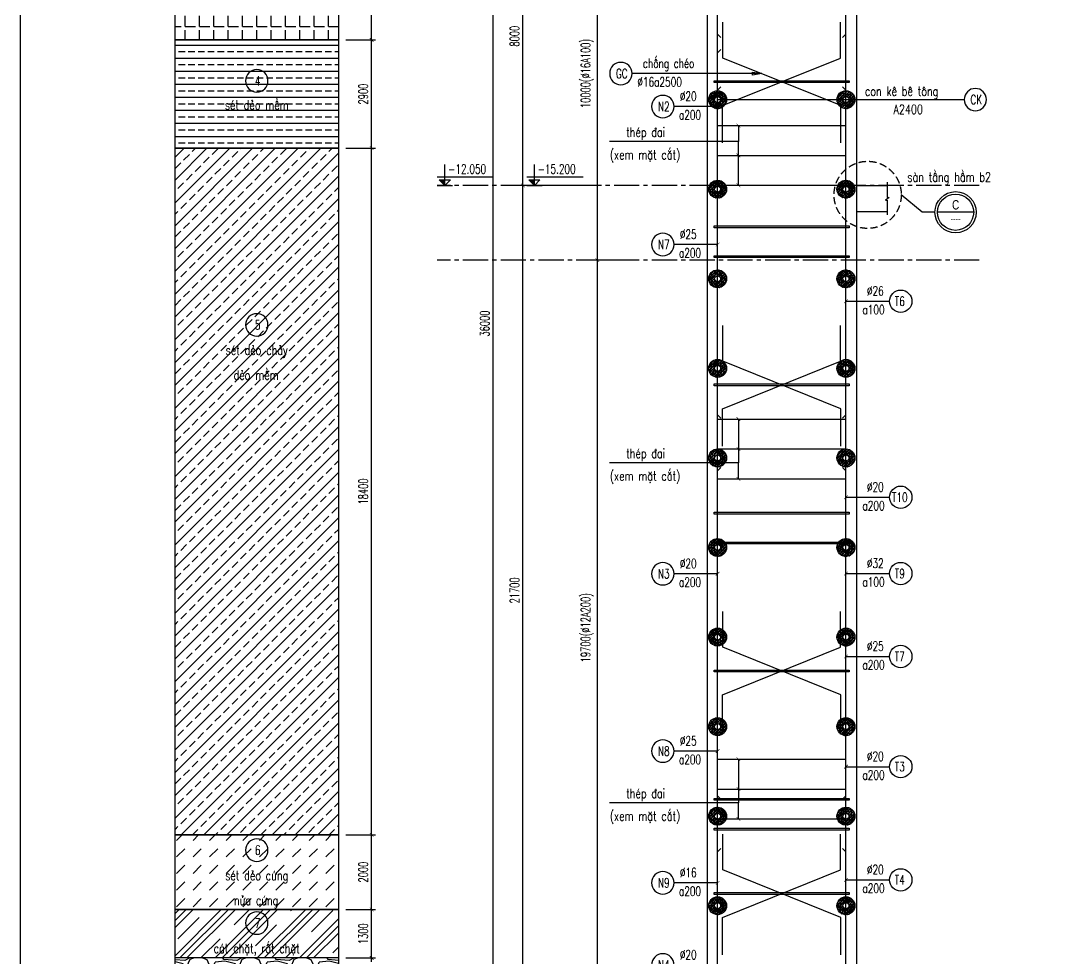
# Model space of a CAD drawing. Header units: millimetres. Extents: x -143570 to 58447, y -1448440 to -1202244.
# Drawn here: x -138866 to -111214, y -1423822 to -1398695 of the extents above; entities that cross this region are included whole.
import ezdxf
from ezdxf.enums import TextEntityAlignment as Align

# ---------------------------------------------------------------- set-up
doc = ezdxf.new("R2010")
doc.units = ezdxf.units.MM
doc.header["$LTSCALE"] = 30
doc.header["$PDMODE"] = 3
doc.linetypes.add('CENTER2', pattern=[1.125, 0.75, -0.125, 0.125, -0.125])
doc.linetypes.add('DASHED', pattern=[19.05, 12.7, -6.35])
doc.layers.get('0').update_dxf_attribs({"lineweight": 9})
doc.layers.get('Defpoints').update_dxf_attribs({"lineweight": 9})
for name, color, linetype in [('ccu11-Chidan', 9, 'Continuous'), ('ccu11-Cotthep', 9, 'Continuous'), ('ccu11-Dim', 8, 'Continuous'), ('ccu11-Hatch', 8, 'Continuous'), ('ccu11-Manh', 8, 'Continuous'), ('ccu11-Text', 31, 'Continuous'), ('ccu11-Thay', 7, 'Continuous'), ('ccu11-Thep', 4, 'Continuous'), ('ccu11-Thepdai', 6, 'Continuous'), ('ccu11-Truc', 13, 'CENTER2')]:
    doc.layers.add(name, color=color, linetype=linetype)
doc.layers.add('ccu11-Khuat', color=9, linetype='DASHED', lineweight=30)
doc.styles.add('ccu11-dim', font='vnsimli.shx', dxfattribs={"width": 0.65, "bigfont": 'bigfont.shx'})
doc.styles.add('ccu11-VnAvantH', font='')
doc.styles.add('ccu11-vnsimli', font='vnsimli.shx', dxfattribs={"width": 0.8, "bigfont": 'vns.shx'})
doc.styles.add('ccu11-vnsimple', font='vnsimple.shx', dxfattribs={"bigfont": 'bigfont.shx'})
doc.styles.add('ccu11_simli', font='vnsimli.shx', dxfattribs={"width": 0.8})
doc.styles.get('ccu11-VnAvantH').set_extended_font_data('.VnAvantH')
doc.dimstyles.new('ccu11-100', dxfattribs={"dimscale": 100, "dimtxt": 2.5, "dimasz": 1, "dimexe": 1, "dimexo": 2, "dimgap": 1, "dimtad": 1, "dimdec": 0, "dimdsep": 46, "dimtxsty": 'ccu11-dim', "dimblk": 'ARCHTICK', "dimcen": -1, "dimdle": 1, "dimclrd": 256, "dimclre": 256, "dimclrt": 3, "dimadec": 0, "dimazin": 2, "dimtfac": 0.1, "dimtdec": 0, "dimtmove": 0, "dimatfit": 1, "dimldrblk": 'ARCHTICK', "dimfxl": 1, "dimtvp": 0.833333, "dimtolj": 1, "dimtzin": 12, "dimarcsym": 0})
doc.dimstyles.new('ccu11-100(d12a200)', dxfattribs={"dimscale": 100, "dimtxt": 2.5, "dimasz": 1, "dimexe": 1, "dimexo": 2, "dimgap": 0.8, "dimtad": 1, "dimdec": 1, "dimdsep": 46, "dimtxsty": 'ccu11-dim', "dimblk": 'ARCHTICK', "dimcen": -1, "dimdle": 1, "dimclrd": 256, "dimclre": 256, "dimclrt": 3, "dimadec": 0, "dimazin": 2, "dimtfac": 0.1, "dimtdec": 1, "dimtmove": 0, "dimatfit": 1, "dimldrblk": 'ARCHTICK', "dimfxl": 1, "dimtvp": 0.833333, "dimtolj": 1, "dimtzin": 12, "dimarcsym": 0})
doc.dimstyles.new('ccu11-100(d16a100)', dxfattribs={"dimscale": 100, "dimtxt": 2.5, "dimasz": 1, "dimexe": 1, "dimexo": 2, "dimgap": 0.8, "dimtad": 1, "dimdec": 1, "dimdsep": 46, "dimtxsty": 'ccu11-dim', "dimblk": 'ARCHTICK', "dimcen": -1, "dimdle": 1, "dimclrd": 256, "dimclre": 256, "dimclrt": 3, "dimadec": 0, "dimazin": 2, "dimtfac": 0.1, "dimtdec": 1, "dimtmove": 0, "dimatfit": 1, "dimldrblk": 'ARCHTICK', "dimfxl": 1, "dimtvp": 0.833333, "dimtolj": 1, "dimtzin": 12, "dimarcsym": 0})

# ---------------------------------------------------------------- blocks, each defined once
blk = doc.blocks.new('_ARCHTICK')
at = {"color": 0, "linetype": 'ByBlock', "const_width": 0.15}
blk.add_lwpolyline([(-0.5, -0.5), (0.5, 0.5)], dxfattribs=at)
blk = doc.blocks.new('*D451')
at = {"layer": 'ccu11-Dim', "lineweight": -2, "transparency": 16777216}
for p, q in [((-130147, -1396012), (-129359, -1396012)), ((-129459, -1399312), (-129459, -1395912)), ((-130147, -1399212), (-129359, -1399212))]:
    blk.add_line(p, q, dxfattribs=at)
at = {"layer": 'Defpoints', "color": 0, "transparency": 16777216}
for p in [(-130347, -1396012), (-129459, -1396012), (-130347, -1399212)]:
    blk.add_point(p, dxfattribs=at)
at = {"layer": 'ccu11-Dim', "lineweight": -2, "transparency": 16777216, "xscale": 100, "yscale": 100, "zscale": 100}
for p, rotation in [((-129459, -1396012), 90), ((-129459, -1399212), 270)]:
    blk.add_blockref('_ARCHTICK', p, dxfattribs=dict(at, rotation=rotation))
at = {"layer": 'ccu11-Dim', "color": 3, "transparency": 16777216, "insert": (-129684, -1397612), "char_height": 250, "attachment_point": 5, "rotation": 90, "style": 'ccu11-dim'}
blk.add_mtext('\\A1;3200', dxfattribs=at)
blk = doc.blocks.new('*D454')
at = {"layer": 'ccu11-Dim', "lineweight": -2, "transparency": 16777216}
for p, q in [((-126203, -1424912), (-126203, -1388712)), ((-125603, -1388812), (-126303, -1388812)), ((-125603, -1424812), (-126303, -1424812))]:
    blk.add_line(p, q, dxfattribs=at)
at = {"layer": 'Defpoints', "color": 0, "transparency": 16777216}
for p in [(-126203, -1388812), (-125403, -1388812), (-125403, -1424812)]:
    blk.add_point(p, dxfattribs=at)
at = {"layer": 'ccu11-Dim', "lineweight": -2, "transparency": 16777216, "xscale": 100, "yscale": 100, "zscale": 100}
for p, rotation in [((-126203, -1388812), 90), ((-126203, -1424812), 270)]:
    blk.add_blockref('_ARCHTICK', p, dxfattribs=dict(at, rotation=rotation))
at = {"layer": 'ccu11-Dim', "color": 3, "transparency": 16777216, "insert": (-126428, -1406812), "char_height": 250, "attachment_point": 5, "rotation": 90, "style": 'ccu11-dim'}
blk.add_mtext('\\A1;36000', dxfattribs=at)
blk = doc.blocks.new('SHD')
at = {"layer": 'ccu11-Cotthep'}
blk.add_circle((300, 0), 300, dxfattribs=at)
at = {"layer": 'ccu11-Cotthep', "color": 31, "style": 'ccu11_simli', "width": 0.8}
blk.add_attdef('DK', text='', height=250, dxfattribs=at).set_placement((-101, 65), align=Align.BOTTOM_RIGHT)
blk.add_attdef('KH', text='', height=250, dxfattribs=at).set_placement((300, 0), align=Align.MIDDLE)
blk.add_attdef('KC', text='', height=250, dxfattribs=at).set_placement((-101, -142), align=Align.TOP_RIGHT)
blk = doc.blocks.new('*D458')
at = {"layer": 'ccu11-Dim', "lineweight": -2, "transparency": 16777216}
for p, q in [((-125403, -1403212), (-125403, -1395012)), ((-123610, -1395112), (-125503, -1395112)), ((-123610, -1403112), (-125503, -1403112))]:
    blk.add_line(p, q, dxfattribs=at)
at = {"layer": 'Defpoints', "color": 0, "transparency": 16777216}
for p in [(-125403, -1395112), (-123410, -1395112), (-123410, -1403112)]:
    blk.add_point(p, dxfattribs=at)
at = {"layer": 'ccu11-Dim', "lineweight": -2, "transparency": 16777216, "xscale": 100, "yscale": 100, "zscale": 100}
for p, rotation in [((-125403, -1395112), 90), ((-125403, -1403112), 270)]:
    blk.add_blockref('_ARCHTICK', p, dxfattribs=dict(at, rotation=rotation))
at = {"layer": 'ccu11-Dim', "color": 3, "transparency": 16777216, "insert": (-125628, -1399112), "char_height": 250, "attachment_point": 5, "rotation": 90, "style": 'ccu11-dim'}
blk.add_mtext('\\A1;8000', dxfattribs=at)
blk = doc.blocks.new('*D459')
at = {"layer": 'ccu11-Dim', "lineweight": -2, "transparency": 16777216}
for p, q in [((-125403, -1424912), (-125403, -1403012)), ((-123610, -1403112), (-125503, -1403112)), ((-123610, -1424812), (-125503, -1424812))]:
    blk.add_line(p, q, dxfattribs=at)
at = {"layer": 'Defpoints', "color": 0, "transparency": 16777216}
for p in [(-125403, -1403112), (-123410, -1403112), (-123410, -1424812)]:
    blk.add_point(p, dxfattribs=at)
at = {"layer": 'ccu11-Dim', "lineweight": -2, "transparency": 16777216, "xscale": 100, "yscale": 100, "zscale": 100}
for p, rotation in [((-125403, -1403112), 90), ((-125403, -1424812), 270)]:
    blk.add_blockref('_ARCHTICK', p, dxfattribs=dict(at, rotation=rotation))
at = {"layer": 'ccu11-Dim', "color": 3, "transparency": 16777216, "insert": (-125628, -1413962), "char_height": 250, "attachment_point": 5, "rotation": 90, "style": 'ccu11-dim'}
blk.add_mtext('\\A1;21700', dxfattribs=at)
blk = doc.blocks.new('con ke bt')
at = {"layer": 'ccu11-Hatch'}
h = blk.add_hatch(dxfattribs=at)
h.set_pattern_fill('VATLIEU04', color=256, scale=15, pattern_type=2)
h.set_pattern_definition([(50, (0, 0), (107.59, -9.413), [11.25, -123.75]), (355, (0, 0), (-20.813, 112.83), [9, -99]), (100.45, (8.97, -0.78), (86.776, 103.416), [9.56, -105.171]), (46.184, (0, 30), (160.086, -24.828), [16.875, -185.625]), (96.636, (13.34, 27.93), (140.2, 146.12), [14.34, -157.757]), (351.184, (0, 30), (140.2, 146.12), [13.5, -148.5]), (21, (15, 22.5), (89.536, -60.393), [11.25, -123.75]), (326, (15, 22.5), (36.497, 108.773), [9, -99]), (71.45, (22.46, 17.47), (126.033, 48.38), [9.56, -105.171]), (37.5, (0, 0), (1.824, 49.934), [0, -97.8, 0, -100.5, 0, -99.375]), (7.5, (0, 0), (39.4604, 59.162), [0, -57.3, 0, -95.55, 0, -37.875]), (327.5, (-33.45, 0), (80.0734, -3.3832), [0, -37.5, 0, -117, 0, -155.25]), (317.5, (-48.45, 0), (87.478, 15.016), [0, -48.75, 0, -77.7, 0, -110.25]), (45, (0, 0), (-45.078, 45.078), []), (45, (0, 18.375), (-45.078, 45.078), [])])
h.paths.add_polyline_path([(-280, 0, 1), (280, 0, 1)])
h.paths.add_polyline_path([(93, 0, -1), (-93, 0, -1)], flags=16)
at = {"layer": 'ccu11-Thay', "ltscale": 10000}
for radius in [280, 93.3]:
    blk.add_circle((0, 0), radius, dxfattribs=at)
blk = doc.blocks.new('*D375')
at = {"layer": 'ccu11-Dim', "lineweight": -2, "transparency": 16777216}
for p, q in [((-130147, -1399212), (-129359, -1399212)), ((-129459, -1402212), (-129459, -1399112)), ((-130147, -1402112), (-129359, -1402112))]:
    blk.add_line(p, q, dxfattribs=at)
at = {"layer": 'Defpoints', "color": 0, "transparency": 16777216}
for p in [(-130347, -1399212), (-129459, -1399212), (-130347, -1402112)]:
    blk.add_point(p, dxfattribs=at)
at = {"layer": 'ccu11-Dim', "lineweight": -2, "transparency": 16777216, "xscale": 100, "yscale": 100, "zscale": 100}
for p, rotation in [((-129459, -1399212), 90), ((-129459, -1402112), 270)]:
    blk.add_blockref('_ARCHTICK', p, dxfattribs=dict(at, rotation=rotation))
at = {"layer": 'ccu11-Dim', "color": 3, "transparency": 16777216, "insert": (-129684, -1400662), "char_height": 250, "attachment_point": 5, "rotation": 90, "style": 'ccu11-dim'}
blk.add_mtext('\\A1;2900', dxfattribs=at)
blk = doc.blocks.new('*D376')
at = {"layer": 'ccu11-Dim', "lineweight": -2, "transparency": 16777216}
for p, q in [((-130147, -1402112), (-129359, -1402112)), ((-129459, -1420612), (-129459, -1402012)), ((-130147, -1420512), (-129359, -1420512))]:
    blk.add_line(p, q, dxfattribs=at)
at = {"layer": 'Defpoints', "color": 0, "transparency": 16777216}
for p in [(-130347, -1402112), (-129459, -1402112), (-130347, -1420512)]:
    blk.add_point(p, dxfattribs=at)
at = {"layer": 'ccu11-Dim', "lineweight": -2, "transparency": 16777216, "xscale": 100, "yscale": 100, "zscale": 100}
for p, rotation in [((-129459, -1402112), 90), ((-129459, -1420512), 270)]:
    blk.add_blockref('_ARCHTICK', p, dxfattribs=dict(at, rotation=rotation))
at = {"layer": 'ccu11-Dim', "color": 3, "transparency": 16777216, "insert": (-129684, -1411312), "char_height": 250, "attachment_point": 5, "rotation": 90, "style": 'ccu11-dim'}
blk.add_mtext('\\A1;18400', dxfattribs=at)
blk = doc.blocks.new('*D377')
at = {"layer": 'ccu11-Dim', "lineweight": -2, "transparency": 16777216}
for p, q in [((-130147, -1420512), (-129359, -1420512)), ((-129459, -1422612), (-129459, -1420412)), ((-130147, -1422512), (-129359, -1422512))]:
    blk.add_line(p, q, dxfattribs=at)
at = {"layer": 'Defpoints', "color": 0, "transparency": 16777216}
for p in [(-130347, -1420512), (-129459, -1420512), (-130347, -1422512)]:
    blk.add_point(p, dxfattribs=at)
at = {"layer": 'ccu11-Dim', "lineweight": -2, "transparency": 16777216, "xscale": 100, "yscale": 100, "zscale": 100}
for p, rotation in [((-129459, -1420512), 90), ((-129459, -1422512), 270)]:
    blk.add_blockref('_ARCHTICK', p, dxfattribs=dict(at, rotation=rotation))
at = {"layer": 'ccu11-Dim', "color": 3, "transparency": 16777216, "insert": (-129684, -1421512), "char_height": 250, "attachment_point": 5, "rotation": 90, "style": 'ccu11-dim'}
blk.add_mtext('\\A1;2000', dxfattribs=at)
blk = doc.blocks.new('*D378')
at = {"layer": 'ccu11-Dim', "lineweight": -2, "transparency": 16777216}
for p, q in [((-129459, -1423912), (-129459, -1422412)), ((-130147, -1422512), (-129359, -1422512)), ((-130147, -1423812), (-129359, -1423812))]:
    blk.add_line(p, q, dxfattribs=at)
at = {"layer": 'Defpoints', "color": 0, "transparency": 16777216}
for p in [(-130347, -1422512), (-129459, -1422512), (-130347, -1423812)]:
    blk.add_point(p, dxfattribs=at)
at = {"layer": 'ccu11-Dim', "lineweight": -2, "transparency": 16777216, "xscale": 100, "yscale": 100, "zscale": 100}
for p, rotation in [((-129459, -1422512), 90), ((-129459, -1423812), 270)]:
    blk.add_blockref('_ARCHTICK', p, dxfattribs=dict(at, rotation=rotation))
at = {"layer": 'ccu11-Dim', "color": 3, "transparency": 16777216, "insert": (-129684, -1423162), "char_height": 250, "attachment_point": 5, "rotation": 90, "style": 'ccu11-dim'}
blk.add_mtext('\\A1;1300', dxfattribs=at)
blk = doc.blocks.new('ct-ve')
at = {"layer": 'ccu11-Chidan', "color": 7}
blk.add_lwpolyline([(484, 0), (-484, 0)], dxfattribs=at)
at = {"layer": 'ccu11-Chidan', "color": 9}
blk.add_circle((0, 0), 553, dxfattribs=at)
at = {"layer": 'ccu11-Chidan', "color": 3}
blk.add_circle((0, 0), 484, dxfattribs=at)
at = {"layer": 'ccu11-Chidan', "color": 7, "style": 'ccu11-VnAvantH', "width": 0.8}
blk.add_attdef('B', text='', height=250, dxfattribs=at).set_placement((0, 0), align=Align.BOTTOM_CENTER)
blk.add_attdef('B', text='', height=180, dxfattribs=at).set_placement((0, -76), align=Align.TOP_CENTER)
blk = doc.blocks.new('ccu11-cotcaodo1')
at = {"layer": 'ccu11-Chidan'}
for p, q in [((0, 0), (0, 565)), ((-206, 230), (1309, 230)), ((-206, 0), (206, 0)), ((-150, 150), (150, 150)), ((0, 0), (-150, 150)), ((0, 0), (150, 150))]:
    blk.add_line(p, q, dxfattribs=at)
blk.add_solid([(-150, 150), (0, 150), (0, 0)], dxfattribs=at)
at = {"layer": 'ccu11-Chidan', "color": 31, "ltscale": 10, "style": 'ccu11-vnsimli', "width": 0.8}
blk.add_attdef('%%P0.000', text='', height=253, dxfattribs=at).set_placement((597, 441), align=Align.MIDDLE_CENTER)
blk = doc.blocks.new('*D1089')
at = {"layer": 'ccu11-Dim', "lineweight": -2, "transparency": 16777216}
for p, q in [((-123410, -1395012), (-123410, -1405212)), ((-122461, -1395112), (-123510, -1395112)), ((-122461, -1405112), (-123510, -1405112))]:
    blk.add_line(p, q, dxfattribs=at)
at = {"layer": 'Defpoints', "color": 0, "transparency": 16777216}
for p in [(-122261, -1395112), (-123410, -1405112), (-122261, -1405112)]:
    blk.add_point(p, dxfattribs=at)
at = {"layer": 'ccu11-Dim', "lineweight": -2, "transparency": 16777216, "xscale": 100, "yscale": 100, "zscale": 100}
for p, rotation in [((-123410, -1395112), 90), ((-123410, -1405112), 270)]:
    blk.add_blockref('_ARCHTICK', p, dxfattribs=dict(at, rotation=rotation))
at = {"layer": 'ccu11-Dim', "color": 3, "transparency": 16777216, "insert": (-123681, -1400112), "char_height": 250, "attachment_point": 5, "rotation": 90, "style": 'ccu11-dim'}
blk.add_mtext('\\A1;10000(`16A100)', dxfattribs=at)
blk = doc.blocks.new('*D1090')
at = {"layer": 'ccu11-Dim', "lineweight": -2, "transparency": 16777216}
for p, q in [((-123410, -1405012), (-123410, -1424912)), ((-122461, -1405112), (-123510, -1405112)), ((-122461, -1424812), (-123510, -1424812))]:
    blk.add_line(p, q, dxfattribs=at)
at = {"layer": 'Defpoints', "color": 0, "transparency": 16777216}
for p in [(-122261, -1405112), (-123410, -1424812), (-122261, -1424812)]:
    blk.add_point(p, dxfattribs=at)
at = {"layer": 'ccu11-Dim', "lineweight": -2, "transparency": 16777216, "xscale": 100, "yscale": 100, "zscale": 100}
for p, rotation in [((-123410, -1405112), 90), ((-123410, -1424812), 270)]:
    blk.add_blockref('_ARCHTICK', p, dxfattribs=dict(at, rotation=rotation))
at = {"layer": 'ccu11-Dim', "color": 3, "transparency": 16777216, "insert": (-123681, -1414962), "char_height": 250, "attachment_point": 5, "rotation": 90, "style": 'ccu11-dim'}
blk.add_mtext('\\A1;19700(`12A200)', dxfattribs=at)

msp = doc.modelspace()

# ---------------------------------------------------------------- hatches: boundary and pattern name
at = {"layer": 'ccu11-Hatch'}
h = msp.add_hatch(dxfattribs=at)
h.set_pattern_fill('ANGLE', color=256, scale=55)
h.set_pattern_definition([(0, (0, -173330.7), (0, 384.175), [279.4, -104.775]), (90, (0, -173330.7), (-384.175, 2e-14), [279.4, -104.775])])
h.paths.add_polyline_path([(-134728.57, -1396011.92), (-130346.96, -1396011.92), (-130346.96, -1399211.92), (-134728.57, -1399211.92)])
h = msp.add_hatch(dxfattribs=at)
h.set_pattern_fill('BRASS', color=256, scale=55)
h.set_pattern_definition([(0, (0, -174530.72), (0, 349.25), []), (0, (0, -174356.1), (0, 349.25), [174.625, -87.3125])])
h.paths.add_polyline_path([(-134728.57, -1399211.92), (-130346.96, -1399211.92), (-130346.96, -1402111.92), (-134728.57, -1402111.92)])
h = msp.add_hatch(dxfattribs=at)
h.set_pattern_fill('ANSI33', color=256, scale=68)
h.set_pattern_definition([(45, (0, -173330.7), (-305.32871, 305.32871), []), (45, (305.33, -173330.7), (-305.32871, 305.32871), [215.9, -107.95])])
h.paths.add_polyline_path([(-134728.57, -1402111.92), (-130346.96, -1402111.92), (-130346.96, -1420511.92), (-134728.57, -1420511.92)])
h = msp.add_hatch(dxfattribs=at)
h.set_pattern_fill('DASH', color=256, scale=99, angle=45)
h.set_pattern_definition([(45, (0, -173330.72), (3e-14, 444.52268), [314.325, -314.325])])
h.paths.add_polyline_path([(-134728.57, -1420511.92), (-130346.96, -1420511.92), (-130346.96, -1422511.92), (-134728.57, -1422511.92)])
h = msp.add_hatch(dxfattribs=at)
h.set_pattern_fill('CLAY', color=256, scale=168, angle=45)
h.set_pattern_definition([(45, (0, -173730.7), (-565.75614, 565.75614), []), (45, (-94.3, -173636.4), (-565.75614, 565.75614), []), (45, (-188.6, -173542.1), (-565.75614, 565.75614), []), (45, (-377.2, -173353.55), (-565.75614, 565.75614), [800.1, -533.4])])
h.paths.add_polyline_path([(-134728.57, -1422511.92), (-130346.96, -1422511.92), (-130346.96, -1423811.92), (-134728.57, -1423811.92)])
h = msp.add_hatch(dxfattribs=at)
h.set_pattern_fill('GRAVEL', color=256, scale=55)
h.set_pattern_definition([(228.0127875, (1005.84, -172333.72), (-11176.000001, -12572.999999), [187.9468, -18606.766]), (184.969741, (880.11, -172473.42), (16763.9999934, 1397.0000796), [322.5226, -31929.7269]), (132.510447, (558.8, -172501.36), (13970.000006, -15366.9999946), [227.4148, -22514.0975]), (267.273689, (13.97, -172850.61), (1397.000003, 27940), [293.7025, -29076.5406]), (292.833654, (0, -173143.98), (-6985.0000006, 16763.9999998), [287.9985, -28511.8943]), (357.273689, (111.76, -173409.41), (-27940, 1397.000003), [293.7025, -29076.5406]), (37.6942405, (405.13, -173423.38), (-18160.9999992, -13970.000001), [388.4065, -38452.2134]), (72.2553284, (712.47, -173185.89), (9779.0000026, 30733.9999992), [366.6957, -36302.8911]), (121.4295656, (824.23, -172836.64), (-11176.0000016, 18160.999999), [294.6972, -29175.0501]), (175.236358, (670.56, -172585.18), (15367, -1397.000002), [336.4423, -16485.6653]), (222.397438, (335.28, -172557.24), (-16763.9999995, -15367.0000006), [435.0929, -43074.2249]), (138.814075, (1397, -172864.58), (-9779, 8382), [148.5025, -14701.8112]), (171.4692344, (1285.24, -172766.79), (18161.0000005, -2793.999997), [282.5251, -27970.0514]), (225, (1005.8, -172724.9), (-2e-13, -1397), [197.5651, -1778.0912]), (203.19859, (908.05, -172557.24), (6985, 2794), [106.3927, -10532.8423]), (291.80141, (810.26, -172599.15), (-1397, 4191), [150.4611, -7372.6141]), (30.963757, (866.14, -172738.85), (4191, 2794), [244.3758, -7901.464]), (161.56505, (1075.7, -172613.1), (2794, -1397), [176.708, -4240.994]), (16.38954, (0, -172599.15), (13970, 4191), [247.5484, -24507.3547]), (70.346176, (237.49, -172529.3), (-5588.0000005, -15367), [207.6794, -20560.2186]), (293.19859, (1075.69, -172333.72), (-2794, 6985), [212.784, -10426.451]), (343.61046, (1159.51, -172529.3), (-13970.0000003, 4190.999999), [247.5484, -24507.3547]), (339.443955, (0, -173465.29), (-6985, 2794), [238.7194, -11697.2539]), (294.775141, (223.52, -173549.11), (-6985.000008, 15366.999996), [200.0197, -19801.9764]), (66.80141, (1089.66, -173730.72), (2794, 6985), [212.784, -10426.451]), (17.354025, (1173.48, -173535.14), (-18160.9999996, -5588.000001), [234.1805, -23183.8068]), (69.443955, (405.13, -173730.72), (-2794, -6985), [119.3597, -11816.6136]), (101.309932, (1005.84, -173730.72), (-1397, 5588), [71.233, -7052.0972]), (165.963757, (991.87, -173660.87), (4191, -1397), [287.9985, -5471.98]), (186.009006, (712.47, -173591.02), (13970, 1397.0000007), [266.8968, -26422.7507]), (303.690068, (866.14, -172864.58), (-1397, 2794), [201.4781, -4835.477]), (353.1572266, (977.9, -173032.22), (23749.0000001, -2793.9999988), [351.7562, -34823.805]), (60.945396, (1327.15, -173074.13), (-5588, -9779), [143.8295, -14239.1658]), (90, (1397, -172948.4), (-1397, 1397), [83.82, -1313.18]), (120.256437, (684.53, -173549.11), (5587.999999, -9779), [194.0768, -19213.6674]), (48.0127875, (586.74, -173381.47), (11176.000001, 12572.999999), [375.8936, -18418.8192]), (0, (838.2, -173102), (1397, 1397), [363.22, -1033.78]), (325.3048465, (1201.42, -173102.07), (13970.000005, -9778.9999924), [220.8853, -21867.6242]), (254.054604, (1383.03, -173227.8), (-1397, -5588), [203.406, -9966.9075]), (207.6459754, (1327.15, -173423.38), (-26543.000001, -13969.9999981), [331.1798, -32786.8554]), (175.4260787, (1033.78, -173577.05), (-18161, 1397), [350.3662, -34686.2156])])
h.paths.add_polyline_path([(-130346.96, -1427760.04), (-130346.96, -1423811.92), (-134728.57, -1423811.92), (-134728.57, -1427760.04)])

# ---------------------------------------------------------------- linework, layer by layer
at = {"layer": 'ccu11-Chidan'}
msp.add_lwpolyline([(-114360.01, -1403830.04), (-114699.57, -1403830.04), (-115264.51, -1403363.04)], dxfattribs=at)
at = {"layer": 'ccu11-Khuat', "ltscale": 0.5}
msp.add_circle((-116164.51, -1403363.04), 900, dxfattribs=at)
at = {"layer": 'ccu11-Manh', "ltscale": 10000}
msp.add_lwpolyline([(-115639.04, -1403027.26), (-115639.04, -1403437.37), (-115588.64, -1403437.37), (-115689.44, -1403504.57), (-115639.04, -1403504.57), (-115639.04, -1403897.26)], dxfattribs=at)
at = {"layer": 'ccu11-Thay'}
for p, q in [((-120466, -1388811.92), (-120466, -1424811.92)), ((-116466, -1388811.92), (-116466, -1424811.92)), ((-134728.57, -1399211.92), (-130346.96, -1399211.92)), ((-134728.57, -1402111.92), (-130346.96, -1402111.92)), ((-116466, -1403111.92), (-115639.04, -1403111.92)), ((-116466, -1403811.92), (-115639.04, -1403811.92)), ((-134728.57, -1422511.92), (-130346.96, -1422511.92))]:
    msp.add_line(p, q, dxfattribs=at)
for points in [[(-138866.43, -1383099.81), (-46466.43, -1383099.81), (-46466.43, -1448439.81), (-138866.43, -1448439.81)], [(-134728.57, -1396011.92), (-130346.96, -1396011.92), (-130346.96, -1399211.92), (-134728.57, -1399211.92)], [(-134728.57, -1399211.92), (-130346.96, -1399211.92), (-130346.96, -1402111.92), (-134728.57, -1402111.92)], [(-134728.57, -1399211.92), (-130346.96, -1399211.92), (-130346.96, -1420511.92), (-134728.57, -1420511.92)], [(-134728.57, -1420511.92), (-130346.96, -1420511.92), (-130346.96, -1422511.92), (-134728.57, -1422511.92)], [(-134728.57, -1422511.92), (-130346.96, -1422511.92), (-130346.96, -1427760.04), (-134728.57, -1427760.04)], [(-134728.57, -1422511.92), (-130346.96, -1422511.92), (-130346.96, -1423811.92), (-134728.57, -1423811.92)]]:
    msp.add_lwpolyline(points, close=True, dxfattribs=at)
at = {"layer": 'ccu11-Thay', "linetype": 'Continuous'}
msp.add_lwpolyline([(-130346.96, -1422511.92), (-134728.57, -1422511.92), (-134728.57, -1388811.92), (-130346.96, -1388811.92)], close=True, dxfattribs=at)
at = {"layer": 'ccu11-Thep', "ltscale": 10000}
for p, q in [((-120186, -1399053.56), (-120095.47, -1399144.09)), ((-116746, -1399058.59), (-116836.53, -1399149.12)), ((-120186, -1399558.59), (-120095.47, -1399468.06)), ((-120186, -1400558.59), (-120095.47, -1400468.06)), ((-116746, -1400558.59), (-116836.53, -1400468.06)), ((-120186, -1409258.59), (-120095.47, -1409349.12)), ((-116746, -1409258.59), (-116836.53, -1409349.12)), ((-120186, -1410758.59), (-120095.47, -1410668.06)), ((-116746, -1410758.59), (-116836.53, -1410668.06)), ((-120186, -1415118.59), (-120095.47, -1415209.11)), ((-116746, -1415118.59), (-116836.53, -1415028.06)), ((-120186, -1419468.84), (-120095.47, -1419559.36)), ((-116746, -1419468.84), (-116836.53, -1419559.36)), ((-120186, -1420968.84), (-120095.47, -1420878.31)), ((-116746, -1420968.84), (-116836.53, -1420878.31))]:
    msp.add_line(p, q, dxfattribs=at)
for points in [[(-120101.31, -1424527.24), (-120186, -1424611.92), (-120186, -1388861.96), (-120095.47, -1388952.49)], [(-116830.68, -1424527.24), (-116746, -1424611.92), (-116746, -1388861.96), (-116836.53, -1388952.49)]]:
    msp.add_lwpolyline(points, dxfattribs=at)
at = {"layer": 'ccu11-Thep'}
for points in [[(-120053.75, -1401969.63), (-120053.75, -1400969.41), (-116893.75, -1399697.48), (-116893.75, -1398737.72)], [(-116886, -1401969.63), (-116886, -1400969.41), (-120046, -1399697.48), (-120046, -1398737.72)], [(-120053.75, -1410094.03), (-120053.75, -1409093.81), (-116893.75, -1407821.88), (-116893.75, -1406862.12)], [(-116886, -1410094.03), (-116886, -1409093.81), (-120046, -1407821.88), (-120046, -1406862.12)], [(-120053.75, -1417759.04), (-120053.75, -1416758.81), (-116893.75, -1415486.88), (-116893.75, -1414527.12)], [(-116886, -1417759.04), (-116886, -1416758.81), (-120046, -1415486.88), (-120046, -1414527.12)], [(-120053.75, -1423723.34), (-120053.75, -1422723.11), (-116893.75, -1421451.19), (-116893.75, -1420491.43)], [(-116886, -1423723.34), (-116886, -1422723.11), (-120046, -1421451.19), (-120046, -1420491.43)]]:
    msp.add_lwpolyline(points, dxfattribs=at)
at = {"layer": 'ccu11-Thep', "color": 3}
for points in [[(-120277.88, -1400306.76), (-116661.87, -1400306.76), (-116661.87, -1400355.95), (-120277.88, -1400355.95)], [(-120277.88, -1404196.55), (-116661.87, -1404196.55), (-116661.87, -1404245.75), (-120277.88, -1404245.75)], [(-120277.88, -1404996.55), (-116661.87, -1404996.55), (-116661.87, -1405045.75), (-120277.88, -1405045.75)], [(-120277.88, -1408431.16), (-116661.87, -1408431.16), (-116661.87, -1408480.36), (-120277.88, -1408480.36)], [(-120277.88, -1411865.76), (-116661.87, -1411865.76), (-116661.87, -1411914.96), (-120277.88, -1411914.96)], [(-120277.88, -1412665.76), (-116661.87, -1412665.76), (-116661.87, -1412714.96), (-120277.88, -1412714.96)], [(-120277.88, -1416096.16), (-116661.87, -1416096.16), (-116661.87, -1416145.36), (-120277.88, -1416145.36)], [(-120277.88, -1419534.83), (-116661.87, -1419534.83), (-116661.87, -1419584.03), (-120277.88, -1419584.03)], [(-120277.88, -1420334.83), (-116661.87, -1420334.83), (-116661.87, -1420384.03), (-120277.88, -1420384.03)], [(-120277.88, -1422060.46), (-116661.87, -1422060.46), (-116661.87, -1422109.66), (-120277.88, -1422109.66)]]:
    msp.add_lwpolyline(points, close=True, dxfattribs=at)
at = {"layer": 'ccu11-Thepdai'}
for p, q in [((-120186, -1401505.41), (-116746, -1401505.41)), ((-120186, -1402305.41), (-116746, -1402305.41)), ((-120186, -1403105.41), (-116746, -1403105.41)), ((-120186, -1409373.06), (-116746, -1409373.06)), ((-120186, -1410173.06), (-116746, -1410173.06)), ((-120186, -1410973.06), (-116746, -1410973.06)), ((-120186, -1418483.99), (-116746, -1418483.99)), ((-120186, -1419283.99), (-116746, -1419283.99)), ((-120186, -1420083.99), (-116746, -1420083.99))]:
    msp.add_line(p, q, dxfattribs=at)
at = {"layer": 'ccu11-Truc', "ltscale": 30}
for p, q in [((-113174.01, -1403111.92), (-127703.14, -1403111.92)), ((-113174.01, -1405111.92), (-127703.14, -1405111.92))]:
    msp.add_line(p, q, dxfattribs=at)

# ---------------------------------------------------------------- block references
at = {"layer": 'ccu11-Chidan'}
ref = msp.add_blockref('ccu11-cotcaodo1', (-127497.22, -1403111.92), dxfattribs=at)
ref.add_attrib('%%P0.000', '-12.050', dxfattribs={"color": 31, "ltscale": 10, "height": 250, "style": 'ccu11-vnsimli', "width": 0.7}).set_placement((-126899.83, -1402670.71), align=Align.MIDDLE_CENTER)
ref = msp.add_blockref('ccu11-cotcaodo1', (-125097.22, -1403111.92), dxfattribs=at)
ref.add_attrib('%%P0.000', '-15.200', dxfattribs={"color": 31, "ltscale": 10, "height": 250, "style": 'ccu11-vnsimli', "width": 0.7}).set_placement((-124499.83, -1402670.71), align=Align.MIDDLE_CENTER)
ref = msp.add_blockref('ct-ve', (-113806.63, -1403830.04), dxfattribs=at)
ref.add_attrib('B', 'c', dxfattribs={"color": 7, "height": 250, "style": 'ccu11-VnAvantH', "width": 0.8}).set_placement((-113806.63, -1403830.04), align=Align.BOTTOM_CENTER)
ref.add_attrib('B', '----', dxfattribs={"color": 31, "height": 180, "style": 'ccu11-VnAvantH', "width": 0.8}).set_placement((-113806.63, -1403905.69), align=Align.TOP_CENTER)
at = {"layer": 'ccu11-Cotthep'}
ref = msp.add_blockref('SHD', (-122478.91, -1400112.72), dxfattribs=dict(at, xscale=-1))
ref.add_attrib('KH', 'GC', dxfattribs={"color": 31, "height": 250, "style": 'ccu11-vnsimple', "width": 0.7}).set_placement((-122753.91, -1400112.72), align=Align.MIDDLE_CENTER)
ref.add_attrib('KC', '`16a2500', dxfattribs={"color": 31, "height": 250, "style": 'ccu11-vnsimple', "width": 0.7}).set_placement((-121740.57, -1400212.72), align=Align.TOP_CENTER)
ref.add_attrib('DK', 'chèng chÐo', dxfattribs={"color": 31, "height": 250, "style": 'ccu11-vnsimli', "width": 0.7}).set_placement((-121498.91, -1400037.72), align=Align.BOTTOM_CENTER)
ref = msp.add_blockref('SHD', (-121354.09, -1400996.51), dxfattribs=dict(at, xscale=-1))
ref.add_attrib('KH', 'N2', dxfattribs={"color": 31, "height": 250, "style": 'ccu11-vnsimple', "width": 0.7}).set_placement((-121629.09, -1400996.51), align=Align.MIDDLE_CENTER)
ref.add_attrib('KC', 'a200', dxfattribs={"color": 31, "height": 250, "style": 'ccu11-vnsimple', "width": 0.7}).set_placement((-120925.51, -1401096.51), align=Align.TOP_CENTER)
ref.add_attrib('DK', '`20', dxfattribs={"color": 31, "height": 250, "style": 'ccu11-vnsimple', "width": 0.7}).set_placement((-120973.31, -1400921.51), align=Align.BOTTOM_CENTER)
ref = msp.add_blockref('SHD', (-112977.79, -1400811.92), dxfattribs=dict(at, xscale=-1))
ref.add_attrib('KH', 'CK', dxfattribs={"color": 31, "height": 250, "style": 'ccu11-vnsimple', "width": 0.7}).set_placement((-113252.79, -1400811.92), align=Align.MIDDLE_CENTER)
ref = msp.add_blockref('SHD', (-121354.09, -1404693.92), dxfattribs=dict(at, xscale=-1))
ref.add_attrib('KH', 'N7', dxfattribs={"color": 31, "height": 250, "style": 'ccu11-vnsimple', "width": 0.7}).set_placement((-121629.09, -1404693.92), align=Align.MIDDLE_CENTER)
ref.add_attrib('KC', 'a200', dxfattribs={"color": 31, "height": 250, "style": 'ccu11-vnsimple', "width": 0.7}).set_placement((-120925.51, -1404793.92), align=Align.TOP_CENTER)
ref.add_attrib('DK', '`25', dxfattribs={"color": 31, "height": 250, "style": 'ccu11-vnsimple', "width": 0.7}).set_placement((-120973.31, -1404618.92), align=Align.BOTTOM_CENTER)
ref = msp.add_blockref('SHD', (-115577.9, -1406214.32), dxfattribs=at)
ref.add_attrib('KH', 'T6', dxfattribs={"color": 31, "height": 250, "style": 'ccu11-vnsimple', "width": 0.7}).set_placement((-115302.9, -1406214.32), align=Align.MIDDLE_CENTER)
ref.add_attrib('KC', 'a100', dxfattribs={"color": 31, "height": 250, "style": 'ccu11-vnsimple', "width": 0.7}).set_placement((-116006.48, -1406314.32), align=Align.TOP_CENTER)
ref.add_attrib('DK', '`26', dxfattribs={"color": 31, "height": 250, "style": 'ccu11-vnsimple', "width": 0.7}).set_placement((-115958.69, -1406139.32), align=Align.BOTTOM_CENTER)
ref = msp.add_blockref('SHD', (-115577.9, -1411467.15), dxfattribs=at)
ref.add_attrib('KH', 'T10', dxfattribs={"color": 31, "height": 250, "style": 'ccu11-vnsimple', "width": 0.7}).set_placement((-115302.9, -1411467.15), align=Align.MIDDLE_CENTER)
ref.add_attrib('KC', 'a200', dxfattribs={"color": 31, "height": 250, "style": 'ccu11-vnsimple', "width": 0.7}).set_placement((-116006.48, -1411567.15), align=Align.TOP_CENTER)
ref.add_attrib('DK', '`20', dxfattribs={"color": 31, "height": 250, "style": 'ccu11-vnsimple', "width": 0.7}).set_placement((-115958.69, -1411392.15), align=Align.BOTTOM_CENTER)
ref = msp.add_blockref('SHD', (-121354.09, -1413516.3), dxfattribs=dict(at, xscale=-1))
ref.add_attrib('KH', 'N3', dxfattribs={"color": 31, "height": 250, "style": 'ccu11-vnsimple', "width": 0.7}).set_placement((-121629.09, -1413516.3), align=Align.MIDDLE_CENTER)
ref.add_attrib('KC', 'a200', dxfattribs={"color": 31, "height": 250, "style": 'ccu11-vnsimple', "width": 0.7}).set_placement((-120925.51, -1413616.3), align=Align.TOP_CENTER)
ref.add_attrib('DK', '`20', dxfattribs={"color": 31, "height": 250, "style": 'ccu11-vnsimple', "width": 0.7}).set_placement((-120973.31, -1413441.3), align=Align.BOTTOM_CENTER)
ref = msp.add_blockref('SHD', (-115577.9, -1413511.24), dxfattribs=at)
ref.add_attrib('KH', 'T9', dxfattribs={"color": 31, "height": 250, "style": 'ccu11-vnsimple', "width": 0.7}).set_placement((-115302.9, -1413511.24), align=Align.MIDDLE_CENTER)
ref.add_attrib('KC', 'a100', dxfattribs={"color": 31, "height": 250, "style": 'ccu11-vnsimple', "width": 0.7}).set_placement((-116006.48, -1413611.24), align=Align.TOP_CENTER)
ref.add_attrib('DK', '`32', dxfattribs={"color": 31, "height": 250, "style": 'ccu11-vnsimple', "width": 0.7}).set_placement((-115958.69, -1413436.24), align=Align.BOTTOM_CENTER)
ref = msp.add_blockref('SHD', (-115577.9, -1415732.67), dxfattribs=at)
ref.add_attrib('KH', 'T7', dxfattribs={"color": 31, "height": 250, "style": 'ccu11-vnsimple', "width": 0.7}).set_placement((-115302.9, -1415732.67), align=Align.MIDDLE_CENTER)
ref.add_attrib('KC', 'a200', dxfattribs={"color": 31, "height": 250, "style": 'ccu11-vnsimple', "width": 0.7}).set_placement((-116006.48, -1415832.67), align=Align.TOP_CENTER)
ref.add_attrib('DK', '`25', dxfattribs={"color": 31, "height": 250, "style": 'ccu11-vnsimple', "width": 0.7}).set_placement((-115958.69, -1415657.67), align=Align.BOTTOM_CENTER)
ref = msp.add_blockref('SHD', (-121354.09, -1418266.9), dxfattribs=dict(at, xscale=-1))
ref.add_attrib('KH', 'N8', dxfattribs={"color": 31, "height": 250, "style": 'ccu11-vnsimple', "width": 0.7}).set_placement((-121629.09, -1418266.9), align=Align.MIDDLE_CENTER)
ref.add_attrib('KC', 'a200', dxfattribs={"color": 31, "height": 250, "style": 'ccu11-vnsimple', "width": 0.7}).set_placement((-120925.51, -1418366.9), align=Align.TOP_CENTER)
ref.add_attrib('DK', '`25', dxfattribs={"color": 31, "height": 250, "style": 'ccu11-vnsimple', "width": 0.7}).set_placement((-120973.31, -1418191.9), align=Align.BOTTOM_CENTER)
ref = msp.add_blockref('SHD', (-115577.9, -1418685.25), dxfattribs=at)
ref.add_attrib('KH', 'T3', dxfattribs={"color": 31, "height": 250, "style": 'ccu11-vnsimple', "width": 0.7}).set_placement((-115302.9, -1418685.25), align=Align.MIDDLE_CENTER)
ref.add_attrib('KC', 'a200', dxfattribs={"color": 31, "height": 250, "style": 'ccu11-vnsimple', "width": 0.7}).set_placement((-116006.48, -1418785.25), align=Align.TOP_CENTER)
ref.add_attrib('DK', '`20', dxfattribs={"color": 31, "height": 250, "style": 'ccu11-vnsimple', "width": 0.7}).set_placement((-115958.69, -1418610.25), align=Align.BOTTOM_CENTER)
ref = msp.add_blockref('SHD', (-115577.9, -1421719.27), dxfattribs=at)
ref.add_attrib('KH', 'T4', dxfattribs={"color": 31, "height": 250, "style": 'ccu11-vnsimple', "width": 0.7}).set_placement((-115302.9, -1421719.27), align=Align.MIDDLE_CENTER)
ref.add_attrib('KC', 'a200', dxfattribs={"color": 31, "height": 250, "style": 'ccu11-vnsimple', "width": 0.7}).set_placement((-116006.48, -1421819.27), align=Align.TOP_CENTER)
ref.add_attrib('DK', '`20', dxfattribs={"color": 31, "height": 250, "style": 'ccu11-vnsimple', "width": 0.7}).set_placement((-115958.69, -1421644.27), align=Align.BOTTOM_CENTER)
ref = msp.add_blockref('SHD', (-121354.09, -1421797.79), dxfattribs=dict(at, xscale=-1))
ref.add_attrib('KH', 'N9', dxfattribs={"color": 31, "height": 250, "style": 'ccu11-vnsimple', "width": 0.7}).set_placement((-121629.09, -1421797.79), align=Align.MIDDLE_CENTER)
ref.add_attrib('KC', 'a200', dxfattribs={"color": 31, "height": 250, "style": 'ccu11-vnsimple', "width": 0.7}).set_placement((-120925.51, -1421897.79), align=Align.TOP_CENTER)
ref.add_attrib('DK', '`16', dxfattribs={"color": 31, "height": 250, "style": 'ccu11-vnsimple', "width": 0.7}).set_placement((-120973.31, -1421722.79), align=Align.BOTTOM_CENTER)
ref = msp.add_blockref('SHD', (-121354.09, -1423998.18), dxfattribs=dict(at, xscale=-1))
ref.add_attrib('KH', 'N4', dxfattribs={"color": 31, "height": 250, "style": 'ccu11-vnsimple', "width": 0.7}).set_placement((-121629.09, -1423998.18), align=Align.MIDDLE_CENTER)
ref.add_attrib('KC', 'a200', dxfattribs={"color": 31, "height": 250, "style": 'ccu11-vnsimple', "width": 0.7}).set_placement((-120925.51, -1424098.18), align=Align.TOP_CENTER)
ref.add_attrib('DK', '`20', dxfattribs={"color": 31, "height": 250, "style": 'ccu11-vnsimple', "width": 0.7}).set_placement((-120973.31, -1423923.18), align=Align.BOTTOM_CENTER)
at = {"layer": 'ccu11-Manh', "xscale": 100, "yscale": 100, "zscale": 100, "rotation": 90}
for p in [(-119628, -1402305.41), (-119628, -1410173.06), (-119628, -1419283.99)]:
    msp.add_blockref('_ARCHTICK', p, dxfattribs=at)
at = {"layer": 'ccu11-Text', "xscale": 0.8571428571428571, "yscale": 0.8571428571428571, "zscale": 0.8571428571428571}
for p in [(-120186, -1400811.92), (-116746, -1400811.92), (-120186, -1403211.68), (-116746, -1403211.68), (-120186, -1405611.92), (-116746, -1405611.92), (-120186, -1408011.92), (-116746, -1408011.92), (-120186, -1410411.92), (-116746, -1410411.92), (-120186, -1412811.92), (-116746, -1412811.92), (-120186, -1415211.92), (-116746, -1415211.92), (-120186, -1417611.92), (-116746, -1417611.92), (-120186, -1420011.92), (-116746, -1420011.92), (-120186, -1422411.92), (-116746, -1422411.92)]:
    msp.add_blockref('con ke bt', p, dxfattribs=at)
at = {"layer": 'ccu11-Thay'}
ref = msp.add_blockref('SHD', (-132237.76, -1400307.21), dxfattribs=dict(at, xscale=-1))
ref.add_attrib('KH', '4', dxfattribs={"layer": 'ccu11-Cotthep', "color": 31, "height": 250, "style": 'ccu11-vnsimple', "width": 0.7}).set_placement((-132512.76, -1400307.21), align=Align.MIDDLE_CENTER)
ref = msp.add_blockref('SHD', (-132237.76, -1406848.01), dxfattribs=dict(at, xscale=-1))
ref.add_attrib('KH', '5', dxfattribs={"layer": 'ccu11-Cotthep', "color": 31, "height": 250, "style": 'ccu11-vnsimple', "width": 0.7}).set_placement((-132512.76, -1406848.01), align=Align.MIDDLE_CENTER)
ref = msp.add_blockref('SHD', (-132237.76, -1420923.4), dxfattribs=dict(at, xscale=-1))
ref.add_attrib('KH', '6', dxfattribs={"layer": 'ccu11-Cotthep', "color": 31, "height": 250, "style": 'ccu11-vnsimple', "width": 0.7}).set_placement((-132512.76, -1420923.4), align=Align.MIDDLE_CENTER)
ref = msp.add_blockref('SHD', (-132237.76, -1422875.94), dxfattribs=dict(at, xscale=-1))
ref.add_attrib('KH', '7', dxfattribs={"layer": 'ccu11-Cotthep', "color": 31, "height": 250, "style": 'ccu11-vnsimple', "width": 0.7}).set_placement((-132512.76, -1422875.94), align=Align.MIDDLE_CENTER)

# ---------------------------------------------------------------- texts
at = {"layer": 'ccu11-Text', "style": 'ccu11-vnsimli', "width": 0.75}
for s, p in [(' con kª bª t«ng', (-116366.56, -1400709.95, -358959.88)), (' A2400', (-115600.38, -1401198.95, -358959.88)), ('thÐp ®ai', (-122636.17, -1401806.92, -538439.82)), ('(xem mÆt c¾t)', (-123073.73, -1402411.75, -538439.82)), ('sµn tÇng hÇm b2', (-115098.7, -1403010.03)), ('thÐp ®ai', (-122636.17, -1410416.64, -538439.82)), ('(xem mÆt c¾t)', (-123073.73, -1411021.47, -538439.82)), ('thÐp ®ai', (-122636.17, -1419527.57, -538439.82)), ('(xem mÆt c¾t)', (-123073.73, -1420132.41, -538439.82))]:
    msp.add_text(s, height=250, dxfattribs=at).set_placement(p)
for s, p in [('sÐt dÎo mÒm', (-132537.76, -1401078.59)), ('sÐt dÎo ch¶y', (-132537.76, -1407651.15)), ('dÎo mÒm', (-132554.29, -1408316.66)), ('sÐt dÎo cøng', (-132537.76, -1421726.54)), ('nöa cøng', (-132554.29, -1422392.05)), ('c¸t chÆt, rÊt chÆt', (-132537.76, -1423679.08))]:
    msp.add_text(s, height=250, dxfattribs=at).set_placement(p, align=Align.CENTER)

# ---------------------------------------------------------------- dimensions: what is measured, and where the dimension line sits
at = {"layer": 'ccu11-Dim'}
dim = msp.add_linear_dim(base=(-126203.14, -1388811.92), p1=(-125403.14, -1424811.92), p2=(-125403.14, -1388811.92), angle=90, dimstyle='ccu11-100', dxfattribs=at)
dim.commit()
dim.dimension.update_dxf_attribs({"geometry": '*D454', "text_midpoint": (-126203.14, -1406811.92), "dimtype": 160})
for base, p1, p2, angle, picture, middle in [((-125403.14, -1395111.92), (-123410.03, -1403111.92), (-123410.03, -1395111.92), 90, '*D458', (-125628.14, -1399111.92)), ((-129459.07, -1396011.92), (-130346.96, -1399211.92), (-130346.96, -1396011.92), 270, '*D451', (-129684.07, -1397611.92)), ((-129459.07, -1399211.92), (-130346.96, -1402111.92), (-130346.96, -1399211.92), 270, '*D375', (-129684.07, -1400661.92)), ((-129459.07, -1402111.92), (-130346.96, -1420511.92), (-130346.96, -1402111.92), 270, '*D376', (-129684.07, -1411311.92)), ((-125403.14, -1403111.92), (-123410.03, -1424811.92), (-123410.03, -1403111.92), 90, '*D459', (-125628.14, -1413961.92)), ((-129459.07, -1420511.92), (-130346.96, -1422511.92), (-130346.96, -1420511.92), 270, '*D377', (-129684.07, -1421511.92)), ((-129459.07, -1422511.92), (-130346.96, -1423811.92), (-130346.96, -1422511.92), 270, '*D378', (-129684.07, -1423161.92))]:
    dim = msp.add_linear_dim(base=base, p1=p1, p2=p2, angle=angle, dimstyle='ccu11-100', dxfattribs=at)
    dim.commit()
    dim.dimension.update_dxf_attribs({"geometry": picture, "text_midpoint": middle})
for base, p1, p2, dimstyle, override, picture, middle in [((-123410.03, -1405111.92), (-122260.84, -1395111.92), (-122260.84, -1405111.92), 'ccu11-100(d16a100)', {"dimpost": '(`16A100)'}, '*D1089', (-123680.5, -1400111.92)), ((-123410.03, -1424811.92), (-122260.84, -1405111.92), (-122260.84, -1424811.92), 'ccu11-100(d12a200)', {"dimpost": '(`12A200)'}, '*D1090', (-123680.5, -1414961.92))]:
    dim = msp.add_linear_dim(base=base, p1=p1, p2=p2, angle=90, dimstyle=dimstyle, override=override, dxfattribs=at)
    dim.commit()
    dim.dimension.update_dxf_attribs({"geometry": picture, "text_midpoint": middle})

# ---------------------------------------------------------------- leaders
at = {"layer": 'ccu11-Hatch'}
msp.add_leader([(-119000.29, -1400112.72), (-122478.91, -1400112.72)], dimstyle='ccu11-100', override={"dimasz": 2.5, "dimgap": 1, "dimtad": 0, "dimldrblk": 'ClosedBlank', "dimfxl": 3, "dimfxlon": 1, "dimtfill": 1, "dimarcsym": 1}, dxfattribs=at)
at = {"layer": 'ccu11-Manh'}
for points, override in [([(-120186, -1400811.92), (-113577.79, -1400811.92)], {"dimtad": 0, "dimldrblk": 'None', "dimfxl": 3, "dimfxlon": 1, "dimtfill": 1, "dimarcsym": 1}), ([(-116746, -1400811.92), (-113577.79, -1400811.92)], {"dimtad": 0, "dimldrblk": 'None', "dimfxl": 3, "dimfxlon": 1, "dimtfill": 1, "dimarcsym": 1}), ([(-120186, -1400996.51), (-121354.09, -1400996.51)], {"dimgap": 1, "dimtad": 0, "dimfxl": 3, "dimfxlon": 1, "dimtfill": 1, "dimarcsym": 1}), ([(-119628, -1401505.41), (-119628, -1401934.37), (-123079.03, -1401934.37)], {"dimgap": 1, "dimtad": 0, "dimfxl": 3, "dimfxlon": 1, "dimtfill": 1, "dimarcsym": 1}), ([(-119628, -1403105.41), (-119628, -1401934.37), (-123079.03, -1401934.37)], {"dimgap": 1, "dimtad": 0, "dimfxl": 3, "dimfxlon": 1, "dimtfill": 1, "dimarcsym": 1}), ([(-120186, -1404693.92), (-121354.09, -1404693.92)], {"dimgap": 1, "dimtad": 0, "dimfxl": 3, "dimfxlon": 1, "dimtfill": 1, "dimarcsym": 1}), ([(-116746, -1406214.32), (-115577.9, -1406214.32)], {"dimgap": 1, "dimtad": 0, "dimfxl": 3, "dimfxlon": 1, "dimtfill": 1, "dimarcsym": 1}), ([(-119628, -1409373.06), (-119628, -1410544.09), (-123079.03, -1410544.09)], {"dimgap": 1, "dimtad": 0, "dimfxl": 3, "dimfxlon": 1, "dimtfill": 1, "dimarcsym": 1}), ([(-119628, -1410973.06), (-119628, -1410544.09), (-123079.03, -1410544.09)], {"dimgap": 1, "dimtad": 0, "dimfxl": 3, "dimfxlon": 1, "dimtfill": 1, "dimarcsym": 1}), ([(-116746, -1411467.15), (-115577.9, -1411467.15)], {"dimgap": 1, "dimtad": 0, "dimfxl": 3, "dimfxlon": 1, "dimtfill": 1, "dimarcsym": 1}), ([(-120186, -1413516.3), (-121354.09, -1413516.3)], {"dimgap": 1, "dimtad": 0, "dimfxl": 3, "dimfxlon": 1, "dimtfill": 1, "dimarcsym": 1}), ([(-116746, -1413511.24), (-115577.9, -1413511.24)], {"dimgap": 1, "dimtad": 0, "dimfxl": 3, "dimfxlon": 1, "dimtfill": 1, "dimarcsym": 1}), ([(-116746, -1415732.67), (-115577.9, -1415732.67)], {"dimgap": 1, "dimtad": 0, "dimfxl": 3, "dimfxlon": 1, "dimtfill": 1, "dimarcsym": 1}), ([(-120186, -1418266.9), (-121354.09, -1418266.9)], {"dimgap": 1, "dimtad": 0, "dimfxl": 3, "dimfxlon": 1, "dimtfill": 1, "dimarcsym": 1}), ([(-119628, -1418483.99), (-119628, -1419655.03), (-123079.03, -1419655.03)], {"dimgap": 1, "dimtad": 0, "dimfxl": 3, "dimfxlon": 1, "dimtfill": 1, "dimarcsym": 1}), ([(-116746, -1418685.25), (-115577.9, -1418685.25)], {"dimgap": 1, "dimtad": 0, "dimfxl": 3, "dimfxlon": 1, "dimtfill": 1, "dimarcsym": 1}), ([(-119628, -1420083.99), (-119628, -1419655.03), (-123079.03, -1419655.03)], {"dimgap": 1, "dimtad": 0, "dimfxl": 3, "dimfxlon": 1, "dimtfill": 1, "dimarcsym": 1}), ([(-120186, -1421797.79), (-121354.09, -1421797.79)], {"dimgap": 1, "dimtad": 0, "dimfxl": 3, "dimfxlon": 1, "dimtfill": 1, "dimarcsym": 1}), ([(-116746, -1421719.27), (-115577.9, -1421719.27)], {"dimgap": 1, "dimtad": 0, "dimfxl": 3, "dimfxlon": 1, "dimtfill": 1, "dimarcsym": 1})]:
    msp.add_leader(points, dimstyle='ccu11-100', override=override, dxfattribs=at)

doc.saveas('drawing.dxf')
